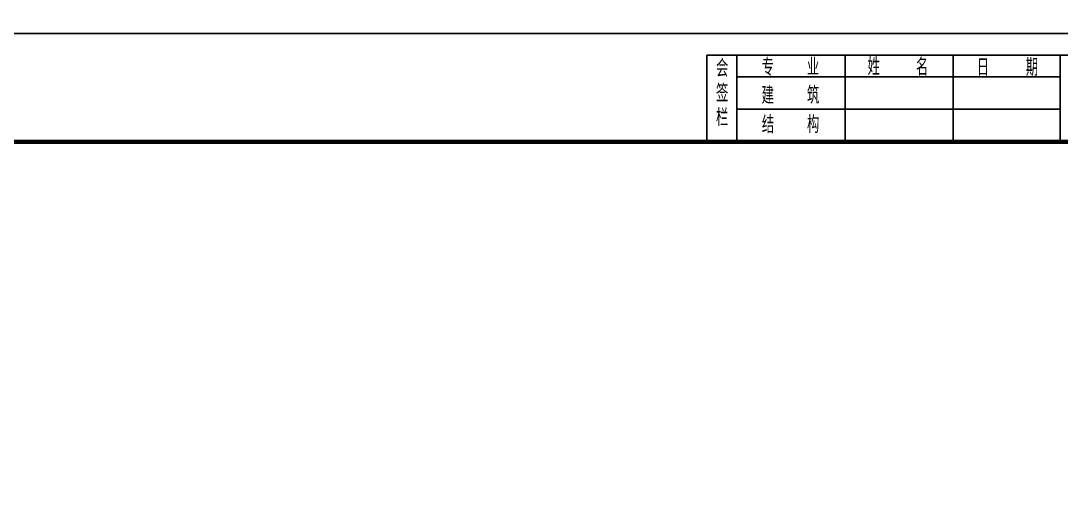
# Model space of a CAD drawing. Extents: x 196430 to 818205, y 904526 to 1974626.
# Drawn here: x 754327 to 790425, y 1601887 to 1618365 of the extents above; entities that cross this region are included whole.
import ezdxf

# ---------------------------------------------------------------- set-up
doc = ezdxf.new("R2010")
doc.units = 0
doc.header["$LTSCALE"] = 1000
doc.header["$MEASUREMENT"] = 0
doc.layers.add('arch', color=8, linetype='Continuous')
doc.layers.add('FRAME', color=7, linetype='Continuous')
doc.layers.add('arch-1#教学楼$0$PUB_TITLE', color=8, linetype='Continuous', lineweight=25)
doc.layers.add('PUB_TITLE', color=4, linetype='Continuous', lineweight=25)
doc.styles.add('ZJ_zm', font='tssdeng(2).shx', dxfattribs={"width": 0.75, "bigfont": 'tssdchn(2).shx'})

# ---------------------------------------------------------------- blocks, each defined once
blk = doc.blocks.new('arch-1#教学楼')
at = {"layer": 'arch-1#教学楼$0$PUB_TITLE'}
for points in [[(5245367, 656718), (5371517, 656718), (5371517, 835068), (5245367, 835068)], [(5245367, 478368), (5371517, 478368), (5371517, 656718), (5245367, 656718)]]:
    blk.add_lwpolyline(points, close=True, dxfattribs=at)
blk = doc.blocks.new('A0')
at = {"layer": 'PUB_TITLE', "color": 0}
for p, q in [((518998, 594154), (553828, 594154)), ((518998, 591304), (518998, 594154)), ((520048, 591154), (520048, 594154)), ((523798, 591154), (523798, 594154)), ((527548, 591154), (527548, 594154)), ((531268, 591154), (531268, 594154)), ((518998, 591304), (518998, 593404)), ((520048, 593404), (531268, 593404)), ((518998, 591154), (518998, 592879)), ((520048, 592279), (531268, 592279))]:
    blk.add_line(p, q, dxfattribs=at)
blk.add_lwpolyline([(432928, 416554), (559078, 416554), (559078, 594904), (432928, 594904)], close=True, dxfattribs=at)
at = {"layer": 'PUB_TITLE', "color": 0, "const_width": 150}
blk.add_lwpolyline([(434428, 418054), (557578, 418054), (557578, 591154), (434428, 591154)], close=True, dxfattribs=at)
at = {"layer": 'PUB_TITLE', "color": 0, "style": 'ZJ_zm', "width": 0.75}
for s, p in [('会', (519321, 593400)), ('专', (520906, 593438)), ('业', (522474, 593446)), ('姓', (524582, 593460)), ('名', (526256, 593442)), ('日', (528370, 593429)), ('期', (530067, 593434)), ('签', (519321, 592538)), ('建', (520906, 592462)), ('筑', (522478, 592469)), ('栏', (519321, 591692)), ('结', (520913, 591445)), ('构', (522478, 591453))]:
    blk.add_text(s, height=600, dxfattribs=at).set_placement(p)

msp = doc.modelspace()

# ---------------------------------------------------------------- block references
at = {"layer": 'arch'}
msp.add_blockref('arch-1#教学楼', (-4553312, 961208), dxfattribs=at)
at = {"layer": 'FRAME'}
for p in [(259127, 1201372), (259127, 1023022)]:
    msp.add_blockref('A0', p, dxfattribs=at)

doc.saveas('drawing.dxf')
